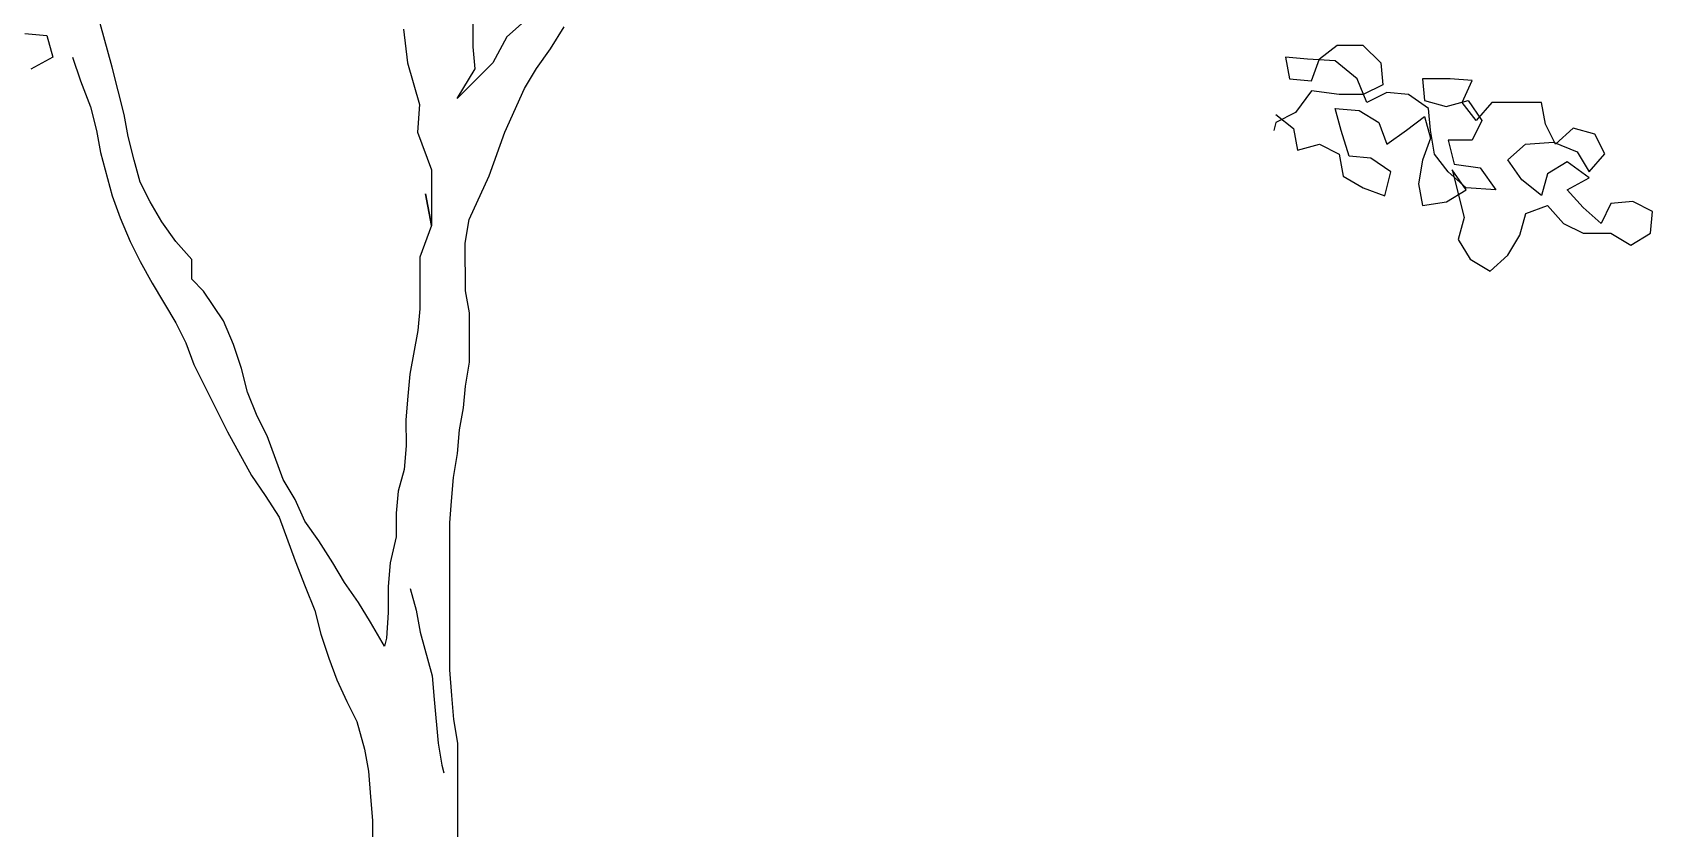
# Model space of a CAD drawing. Header units: millimetres. Extents: x 1564 to 2013, y 216 to 285.
# Drawn here: x 1951.078 to 1954.309, y 224.595 to 226.181 of the extents above; entities that cross this region are included whole.
import ezdxf

# ---------------------------------------------------------------- set-up
doc = ezdxf.new("R2010")
doc.units = ezdxf.units.MM
doc.header["$LTSCALE"] = 10
doc.layers.get('0').update_dxf_attribs({"color": 90})
doc.layers.add('ÁRVORE PRESERVADA', color=252, linetype='Continuous')

# ---------------------------------------------------------------- blocks, each defined once
blk = doc.blocks.new('A$C338F7350')
for points in [[(5.4984, 6.8208), (5.4539, 6.7812), (5.4194, 6.7169), (5.3305, 6.6279), (5.3749, 6.702), (5.3699, 6.7564), (5.3699, 6.8157)], [(5.3324, 4.5866), (5.332, 5.0216), (5.322, 5.0809), (5.317, 5.1402), (5.312, 5.2044), (5.3117, 5.5702), (5.3166, 5.6245), (5.3215, 5.6838), (5.3313, 5.7432), (5.3362, 5.8025), (5.346, 5.8569), (5.3509, 5.9112), (5.3608, 5.9705), (5.3607, 6.0941), (5.3507, 6.1485), (5.3506, 6.2671), (5.3604, 6.3264), (5.4098, 6.4352), (5.4492, 6.5439), (5.4985, 6.6527), (5.5281, 6.7022), (5.5627, 6.7516), (5.5972, 6.806)], [(4.2529, 6.79), (4.3073, 6.7851), (4.3222, 6.7307), (4.2678, 6.701)], [(5.1489, 5.2636), (5.1142, 5.3229), (5.0845, 5.3722), (5.0499, 5.4216), (5.0202, 5.471), (4.9856, 5.5254), (4.9509, 5.5748), (4.9261, 5.6291), (4.8964, 5.6785), (4.8568, 5.7872), (4.832, 5.8366), (4.8073, 5.8959), (4.7924, 5.9552), (4.7726, 6.0145), (4.7478, 6.0738), (4.6983, 6.1479), (4.6686, 6.1775), (4.6686, 6.2269), (4.629, 6.2714), (4.5944, 6.3208), (4.5647, 6.3702), (4.5399, 6.4196), (4.525, 6.4739), (4.5102, 6.5332), (4.5002, 6.5876), (4.4705, 6.7062), (4.4407, 6.8149)], [(5.1969, 6.8007), (5.2069, 6.7167), (5.2366, 6.6129), (5.2317, 6.5437), (5.2664, 6.4499), (5.2666, 6.3115), (5.2517, 6.3906), (5.2666, 6.3115), (5.237, 6.2324), (5.2371, 6.1039), (5.2322, 6.0495), (5.2125, 5.9407), (5.2076, 5.8864), (5.2027, 5.8271), (5.2028, 5.7628), (5.1979, 5.7035), (5.1831, 5.6491), (5.1782, 5.5947), (5.1783, 5.5354), (5.1635, 5.4712), (5.1586, 5.4119), (5.1587, 5.3476), (5.1538, 5.2833), (5.1489, 5.2636)], [(7.3709, 6.5878), (7.4154, 6.5532), (7.4253, 6.4989), (7.4797, 6.5137), (7.5291, 6.4891), (7.539, 6.4347), (7.5885, 6.4051), (7.6429, 6.3854), (7.6577, 6.4447), (7.6082, 6.4793), (7.5538, 6.4842), (7.534, 6.5484), (7.5191, 6.6027), (7.5784, 6.5979), (7.6279, 6.5683), (7.6477, 6.5139), (7.6971, 6.5485), (7.7416, 6.5832), (7.7564, 6.5288), (7.7367, 6.4744), (7.7269, 6.4151), (7.7368, 6.3608), (7.7961, 6.3707), (7.8455, 6.4004), (7.8109, 6.4498), (7.8406, 6.3312), (7.8259, 6.2768), (7.8556, 6.2274), (7.905, 6.1978), (7.9495, 6.2374), (7.9791, 6.2869), (7.9938, 6.3412), (8.0482, 6.3611), (8.0878, 6.3166), (8.1372, 6.2919), (8.2064, 6.292), (8.2559, 6.2624), (8.3053, 6.2921), (8.3102, 6.3465), (8.2607, 6.3711), (8.2063, 6.3661), (8.1817, 6.3167), (8.1372, 6.3562), (8.0976, 6.4006), (8.1519, 6.4303), (8.0975, 6.4698), (8.0481, 6.4401), (8.0333, 6.3858), (7.9839, 6.4252), (7.9492, 6.4746), (7.9937, 6.5142), (8.0629, 6.5192), (8.1222, 6.4946), (8.1519, 6.4452), (8.1914, 6.4897), (8.1666, 6.5391), (8.1123, 6.5539), (8.0678, 6.5143), (8.0431, 6.5637), (8.0331, 6.618), (7.9096, 6.6179), (7.8701, 6.5734), (7.8354, 6.6179), (7.8601, 6.6723), (7.8057, 6.6771), (7.7365, 6.6771), (7.7415, 6.6227), (7.7959, 6.6079), (7.8502, 6.6228), (7.8849, 6.5734), (7.8602, 6.524), (7.8009, 6.5239), (7.8158, 6.4646), (7.8801, 6.4548), (7.9196, 6.4005), (7.8455, 6.4053), (7.801, 6.4448), (7.7663, 6.4893), (7.7564, 6.5486), (7.7514, 6.603), (7.702, 6.6375), (7.6476, 6.6424), (7.5982, 6.6176), (7.5734, 6.6769), (7.519, 6.7214), (7.4498, 6.7262), (7.3954, 6.7311), (7.4054, 6.6768), (7.4597, 6.6719), (7.4795, 6.7263), (7.5239, 6.7609), (7.5882, 6.761), (7.6327, 6.7165), (7.6377, 6.6622), (7.5883, 6.6374), (7.529, 6.6374), (7.4598, 6.6472), (7.4203, 6.5928), (7.3709, 6.568), (7.366, 6.5482)], [(4.3716, 6.7308), (4.3914, 6.6715), (4.4162, 6.6073), (4.4311, 6.548), (4.441, 6.4936), (4.4707, 6.3849), (4.4906, 6.3305), (4.5153, 6.2713), (4.5401, 6.2219), (4.5698, 6.1675), (4.6292, 6.0687), (4.654, 6.0193), (4.6738, 5.965), (4.7579, 5.797), (4.8174, 5.6883), (4.852, 5.6389), (4.8866, 5.5846), (4.9263, 5.4759), (4.9511, 5.4117), (4.9758, 5.3524), (4.9907, 5.2931), (5.0105, 5.2338), (5.0303, 5.1794), (5.0551, 5.1251), (5.0799, 5.0757), (5.0997, 5.0065), (5.1096, 4.9522), (5.1146, 4.8879), (5.1196, 4.8286), (5.1202, 4.2602)], [(5.213, 5.407), (5.2279, 5.3526), (5.2378, 5.2983), (5.2676, 5.1895), (5.2726, 5.1302), (5.2826, 5.0215), (5.2925, 4.9672), (5.2975, 4.9474)]]:
    blk.add_lwpolyline(points)

msp = doc.modelspace()

# ---------------------------------------------------------------- block references
at = {"layer": 'ÁRVORE PRESERVADA', "xscale": 0.7999999999999545, "yscale": 0.8000000000001819, "zscale": 0.8}
msp.add_blockref('A$C338F7350', (1947.6604, 220.7475), dxfattribs=at)

doc.saveas('drawing.dxf')
